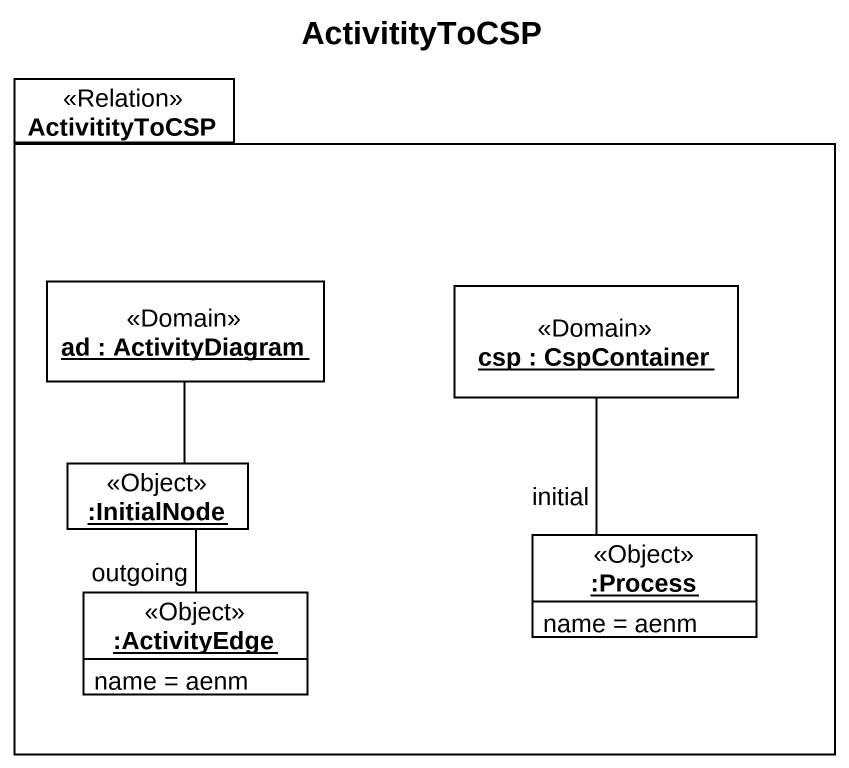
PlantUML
@startuml
title ActivitityToCSP
hide circle
hide empty members
package ActivitityToCSP <<Relation>> {
  object "ad : ActivityDiagram" as ad <<Domain>>
  object "csp : CspContainer" as csp <<Domain>>
  object ":InitialNode" as InitialNode <<Object>>
  object ":Process" as Process_ <<Object>> {
    name = aenm
  }
  object ":ActivityEdge" as ActivityEdge <<Object>> {
    name = aenm
  }
}
ad -- InitialNode
csp -- Process_ : initial
InitialNode -- ActivityEdge : outgoing
@enduml
